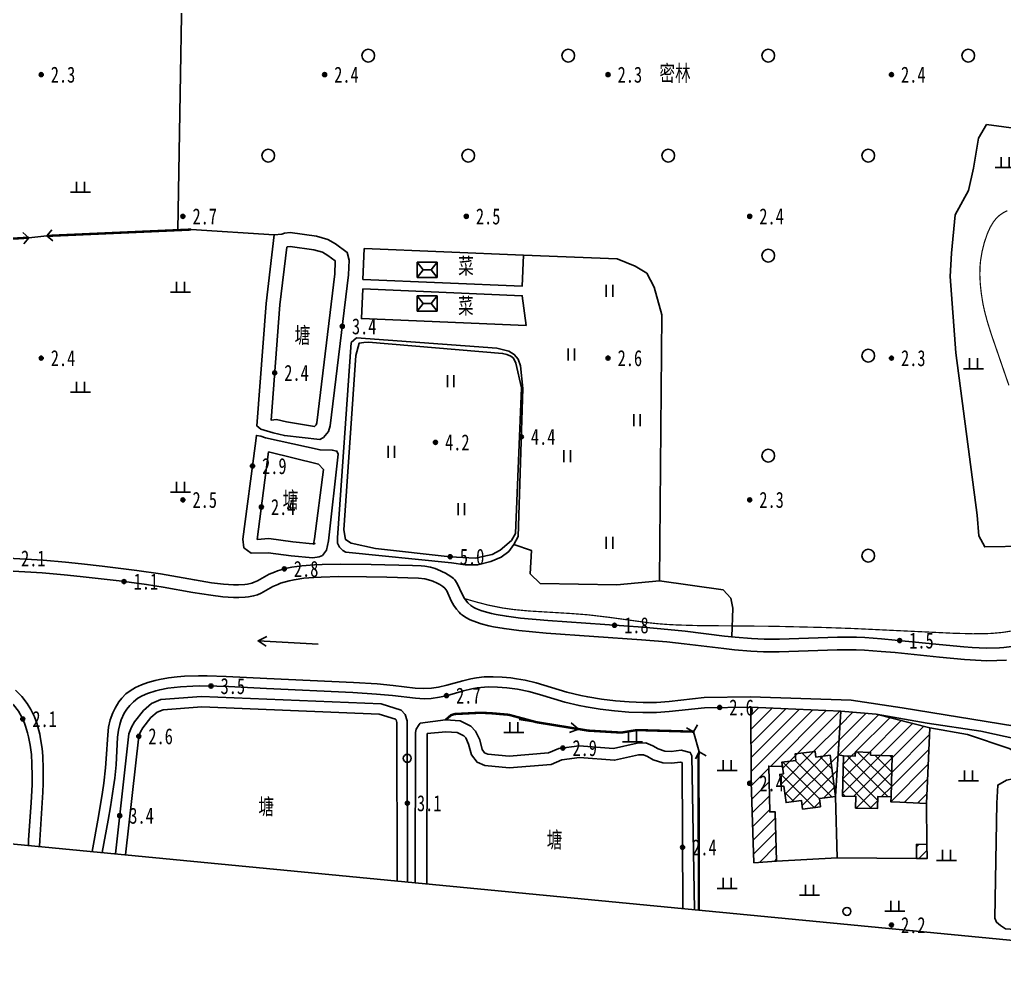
# Model space of a CAD drawing. Header units: metres. Extents: x 494039 to 619385, y 3351420 to 3402703.
# Drawn here: x 589839.6 to 590085.7, y 3392413.3 to 3392654.9 of the extents above; entities that cross this region are included whole.
import ezdxf
from ezdxf.enums import TextEntityAlignment as Align

# ---------------------------------------------------------------- set-up
doc = ezdxf.new("R2010")
doc.units = ezdxf.units.M
for name, pattern in [('2180', [0]), ('2450', [0]), ('8521', [0]), ('9610', [0])]:
    doc.linetypes.add(name, pattern=pattern)
for name, color, linetype in [('210100', 130, 'Continuous'), ('220200', 130, 'Continuous'), ('220900', 130, '2180'), ('230102', 141, 'Continuous'), ('261301', 141, 'Continuous'), ('310300', 8, 'Continuous'), ('310500', 8, 'Continuous'), ('330400', 8, 'Continuous'), ('380202', 8, '2450'), ('510301', 8, 'Continuous'), ('720100', 8, 'Continuous'), ('760201', 8, '8521'), ('810100', 8, '9610'), ('810302', 8, 'Continuous'), ('810501', 8, 'Continuous'), ('810600', 8, 'Continuous'), ('范围线', 8, 'Continuous')]:
    doc.layers.add(name, color=color, linetype=linetype)
doc.layers.add('710101', color=8, linetype='Continuous', lineweight=0)
pattern_1 = [(45, (0, 0), (-1.767766953, 1.767766953), []), (135, (0, 0), (-1.767766953, -1.767766953), [])]
pattern_2 = [(45, (0, 0), (-1.767766953, 1.767766953), [])]

# ---------------------------------------------------------------- blocks, each defined once
blk = doc.blocks.new('gc170')
at = {"linetype": 'Continuous'}
blk.add_circle((0, 0), 0.5, dxfattribs=at)
blk = doc.blocks.new('gu')
at = {"flags": 128}
for points in [[(3.75, 0), (-3.75, 0)], [(2.71, -0.6), (3.75, 0), (3.75, 0), (2.71, 0.6)]]:
    blk.add_lwpolyline(points, dxfattribs=at)
blk = doc.blocks.new('p_point')
for radius in [0.25, 0.2, 0.15, 0.1, 0.05]:
    blk.add_circle((0, 0), radius)
blk.add_point((0, 0))
blk = doc.blocks.new('vm')
at = {"linetype": 'Continuous'}
for p, q in [((-0.5, 0), (-0.5, 1.3)), ((0.5, 1.3), (0.5, 0)), ((1.25, 0), (-1.25, 0))]:
    blk.add_line(p, q, dxfattribs=at)
blk = doc.blocks.new('ve')
at = {"color": 0, "linetype": 'Continuous'}
for p, q in [((-0.4, 1.5), (-0.4, 0)), ((0.4, 0), (0.4, 1.5))]:
    blk.add_line(p, q, dxfattribs=at)
blk = doc.blocks.new('v1')
blk.add_circle((0, 0), 0.8)
blk = doc.blocks.new('mf')
for p, q in [((1.25, 0.95), (-1.25, 0.95)), ((-1.25, 0.95), (-1.25, -0.95)), ((0.5, 0), (-0.5, 0)), ((1.25, -0.95), (1.25, 0.95)), ((-1.25, -0.95), (1.25, -0.95))]:
    blk.add_line(p, q)
at = {"flags": 128}
for points in [[(-1.25, -0.95), (-0.5, 0), (-1.25, 0.95)], [(1.25, -0.95), (0.5, 0), (1.25, 0.95)]]:
    blk.add_lwpolyline(points, dxfattribs=at)
blk = doc.blocks.new('1-3&1-4')
at = {"layer": '310300', "linetype": 'Continuous'}
h = blk.add_hatch(dxfattribs=at)
h.set_pattern_fill('ANSI31', color=8, scale=20, style=0)
h.set_pattern_definition(pattern_2)
h.paths.add_polyline_path([(590043.5119, 3392460.7306), (590044.8778, 3392481.9842), (590022.3351, 3392483.0655), (590022.4729, 3392464.3505), (590023.1149, 3392444.1363), (590028.8112, 3392444.5579), (590028.4288, 3392456.8807), (590027.0684, 3392456.8289), (590026.8529, 3392468.2791), (590030.2435, 3392468.2152), (590030.1067, 3392469.2712), (590033.6088, 3392469.7248), (590033.4013, 3392471.3271), (590038.424, 3392471.9777), (590038.6089, 3392470.5501), (590042.1801, 3392471.0127)])
h = blk.add_hatch(dxfattribs=at)
h.set_pattern_fill('ANSI31', color=8, scale=20, style=0)
h.set_pattern_definition(pattern_2)
h.paths.add_polyline_path([(590045.5046, 3392470.8763), (590044.1772, 3392471.0821), (590044.8778, 3392481.9842), (590053.7287, 3392481.2442), (590067.123, 3392477.8439), (590066.2566, 3392458.9702), (590059.5695, 3392459.3216), (590057.3987, 3392459.3373), (590057.4277, 3392460.5924), (590057.7056, 3392470.9001), (590052.2909, 3392471.0461), (590052.3091, 3392471.7194), (590048.5001, 3392471.8221), (590048.4725, 3392470.7963)])
h = blk.add_hatch(dxfattribs=at)
h.set_pattern_fill('ANSI31', color=8, scale=20, style=0)
h.set_pattern_definition(pattern_2)
h.paths.add_polyline_path([(590066.3987, 3392448.7556), (590066.4494, 3392445.2403), (590063.7977, 3392445.2021), (590063.7469, 3392448.7173)])
at = {"layer": '310500', "linetype": 'Continuous'}
h = blk.add_hatch(dxfattribs=at)
h.set_pattern_fill('ANSI37', color=8, scale=20, style=0)
h.set_pattern_definition(pattern_1)
h.paths.add_polyline_path([(590039.4979, 3392460.2107), (590039.769, 3392458.1176), (590035.3095, 3392457.54), (590035.034, 3392459.6673), (590031.1756, 3392459.1675), (590030.6439, 3392463.2723), (590029.9826, 3392463.1866), (590029.5906, 3392466.213), (590030.4878, 3392466.3292), (590030.1067, 3392469.2712), (590033.6088, 3392469.7248), (590033.4013, 3392471.3271), (590038.424, 3392471.9777), (590038.6089, 3392470.5501), (590042.1801, 3392471.0127), (590043.5119, 3392460.7306)])
h = blk.add_hatch(dxfattribs=at)
h.set_pattern_fill('ANSI37', color=8, scale=20, style=0)
h.set_pattern_definition(pattern_1)
h.paths.add_polyline_path([(590057.4277, 3392460.5924), (590054.0972, 3392460.6822), (590054.0158, 3392457.6636), (590048.553, 3392457.8109), (590048.6313, 3392460.7158), (590045.2332, 3392460.8074), (590045.5046, 3392470.8763), (590048.4725, 3392470.7963), (590048.5001, 3392471.8221), (590052.3091, 3392471.7194), (590052.2909, 3392471.0461), (590057.7056, 3392470.9001)])
at = {"layer": '210100', "color": 141, "linetype": 'Continuous', "elevation": 0.8, "flags": 128}
for points in [[(590086.2405, 3392494.8137), (590083.8214, 3392494.6625), (590081.3141, 3392494.6443), (590079.9163, 3392494.6816), (590075.7387, 3392494.927), (590069.4972, 3392495.4975), (590058.4233, 3392496.6505), (590054.9621, 3392496.9699), (590050.8046, 3392497.2635), (590048.723, 3392497.3477), (590043.9028, 3392497.3427), (590029.4192, 3392496.848), (590025.5628, 3392496.8514), (590022.3406, 3392497.005), (590018.2799, 3392497.3659), (590015.5752, 3392497.6646), (590005.6622, 3392498.8688), (590001.355, 3392499.3356), (589995.0528, 3392499.8669), (589971.2138, 3392501.5334), (589964.3169, 3392502.1787), (589960.6699, 3392502.6566), (589958.021, 3392503.1193), (589956.8288, 3392503.3757), (589954.9431, 3392503.8672), (589952.8183, 3392504.6024), (589952.1568, 3392504.8884), (589951.0714, 3392505.4535), (589950.2407, 3392506.011), (589949.802, 3392506.3745), (589949.4249, 3392506.7414), (589948.7753, 3392507.507), (589948.1169, 3392508.4619), (589947.4505, 3392509.623), (589946.3246, 3392512.0842), (589945.842, 3392512.7803), (589945.3711, 3392513.2127), (589944.6326, 3392513.6975), (589943.9621, 3392514.0569), (589942.88, 3392514.53), (589942.3261, 3392514.7227), (589940.8356, 3392515.0763), (589939.3056, 3392515.2429), (589931.3564, 3392515.4968), (589926.3034, 3392515.6034), (589919.3699, 3392515.6518), (589914.9777, 3392515.5531), (589913.1045, 3392515.4521), (589910.6204, 3392515.2311), (589908.1588, 3392514.8671), (589906.9396, 3392514.6107), (589904.771, 3392513.9781), (589904.0742, 3392513.7142), (589902.8525, 3392513.1573), (589899.9102, 3392511.5107), (589899.0584, 3392511.1401), (589898.0326, 3392510.8309), (589896.7735, 3392510.6044), (589895.9827, 3392510.5238), (589894.3876, 3392510.4601), (589893.0271, 3392510.4758), (589890.3915, 3392510.6374), (589887.3665, 3392510.9823), (589882.8541, 3392511.7011), (589875.4296, 3392513.0369), (589871.2604, 3392513.6924), (589864.4241, 3392514.5898), (589854.7196, 3392515.7005), (589850.7197, 3392516.1131), (589845.1722, 3392516.6015), (589842.3729, 3392516.7912), (589825.9548, 3392517.6972)], [(589838.5539, 3392487.2802), (589840.1032, 3392485.6596), (589841.4761, 3392483.9212), (589842.3793, 3392482.4803), (589843.2755, 3392480.5856), (589843.8354, 3392479.0347), (589844.1096, 3392478.1253), (589844.5705, 3392476.2685), (589844.805, 3392475.0892), (589845.1626, 3392472.7068), (589845.3512, 3392470.7434), (589845.4814, 3392467.5789), (589845.4441, 3392463.905), (589845.3631, 3392461.8114), (589844.5944, 3392449.802), (589844.511, 3392448.1826)], [(589857.6926, 3392446.9106), (589859.3052, 3392455.7293), (589860.2879, 3392461.781), (589860.5996, 3392463.9883), (589861.0475, 3392467.8653), (589861.2242, 3392470.0924), (589861.5733, 3392476.1364), (589861.8168, 3392478.007), (589862.2325, 3392479.8512), (589862.851, 3392481.583), (589863.4397, 3392482.8063), (589864.3882, 3392484.3401), (589865.1202, 3392485.2785), (589866.1461, 3392486.3278), (589867.1927, 3392487.148), (589868.5623, 3392487.9716), (589870.0307, 3392488.6486), (589871.5749, 3392489.2034), (589873.4463, 3392489.7219), (589874.5392, 3392489.9646), (589876.7546, 3392490.349), (589878.9802, 3392490.6139), (589880.7572, 3392490.7498), (589884.2762, 3392490.8647), (589886.4585, 3392490.8597), (589891.2313, 3392490.7202), (589901.3892, 3392490.2021), (589923.0336, 3392489.2313), (589928.9528, 3392488.8343), (589932.905, 3392488.4544), (589938.4608, 3392487.8017), (589940.5456, 3392487.6963), (589942.4965, 3392487.7771), (589944.3014, 3392488.048), (589946.3192, 3392488.5137), (589950.3479, 3392489.6303), (589952.3758, 3392490.1226), (589953.7844, 3392490.3776), (589955.7098, 3392490.5811), (589957.9273, 3392490.6426), (589960.1526, 3392490.554), (589962.3756, 3392490.3378), (589963.7591, 3392490.1439), (589965.9556, 3392489.7434), (589968.6724, 3392489.0805), (589976.3292, 3392486.7621), (589979.8694, 3392485.9158), (589981.5796, 3392485.5871), (589985.0266, 3392485.0426), (589988.4965, 3392484.6271), (589991.9776, 3392484.336), (589995.4609, 3392484.1889), (589998.7478, 3392484.225), (590001.9165, 3392484.4489), (590010.6704, 3392485.4234), (590022.2987, 3392485.5907)], [(590022.2987, 3392485.5907), (590047.4592, 3392484.8101), (590060.1592, 3392482.8698), (590088.3815, 3392478.2837), (590097.9065, 3392477.049), (590105.4912, 3392473.874), (590110.6065, 3392469.9934), (590113.4287, 3392463.9962), (590115.0162, 3392439.3017), (590115.2557, 3392422.056)]]:
    blk.add_lwpolyline(points, dxfattribs=at)
at = {"layer": '220200', "color": 141, "linetype": 'Continuous', "const_width": 0.6, "flags": 128}
for points in [[(589846.3393, 3392600.8151), (589882.4201, 3392602.4029)], [(589790.9356, 3392597.2866), (589841.868, 3392600.3755)], [(590008.0516, 3392476.8992), (589993.8812, 3392477.3069), (589989.9973, 3392476.6694), (589981.6893, 3392477.1639), (589968.7604, 3392479.2689), (589961.8533, 3392481.125), (589957.4735, 3392481.5041), (589954.7642, 3392481.6337), (589948.2764, 3392481.3065), (589947.3654, 3392480.9909), (589946.0209, 3392479.8194)], [(590009.3536, 3392432.2754), (590009.2911, 3392471.0898), (590009.4734, 3392471.8305)]]:
    blk.add_lwpolyline(points, dxfattribs=at)
at = {"layer": '220900', "color": 141, "linetype": 'Continuous'}
for p, q in [((589841.868, 3392600.3755), (589840.3222, 3392601.6446)), ((589846.3393, 3392600.8151), (589847.6084, 3392602.3609)), ((589841.868, 3392600.3755), (589840.5989, 3392598.8297)), ((589846.3393, 3392600.8151), (589847.8851, 3392599.546)), ((590008.0516, 3392476.8992), (590009.0313, 3392478.6428)), ((590008.0516, 3392476.8992), (590006.308, 3392477.8789)), ((590009.4734, 3392471.8305), (590008.4937, 3392470.0869)), ((590009.4734, 3392471.8305), (590011.217, 3392470.8508))]:
    blk.add_line(p, q, dxfattribs=at)
at = {"layer": '220900', "color": 141, "linetype": '2180', "flags": 128}
for points, elevation in [([(589841.868, 3392600.3755), (589846.3393, 3392600.8151)], 3.0392), ([(590009.4734, 3392471.8305), (590008.0516, 3392476.8992)], 2.8424)]:
    blk.add_lwpolyline(points, dxfattribs=dict(at, elevation=elevation))
at = {"layer": '230102', "color": 141, "linetype": 'Continuous', "flags": 128}
blk.add_lwpolyline([(589904.6017, 3392583.6233), (589902.4343, 3392554.7843), (589903.7922, 3392554.8928), (589906.3078, 3392554.3283), (589913.2884, 3392553.1638), (589913.678, 3392553.6025), (589913.8174, 3392554.0802), (589918.3685, 3392591.3599), (589918.4754, 3392594.4085), (589918.4187, 3392594.625), (589916.5982, 3392595.958), (589915.2922, 3392596.7213), (589913.0671, 3392597.3458), (589907.1905, 3392598.1816), (589906.4551, 3392598.0837), (589906.3266, 3392597.9635)], close=True, dxfattribs=at)
at = {"layer": '230102', "color": 141, "linetype": 'Continuous', "elevation": 3.2395, "flags": 128}
blk.add_lwpolyline([(589898.9326, 3392524.9413), (589901.8746, 3392525.1473), (589907.8853, 3392524.3474), (589912.7574, 3392523.8767), (589913.3812, 3392523.9684), (589913.0156, 3392523.7994), (589913.2946, 3392525.1265), (589915.559, 3392542.3956), (589914.2644, 3392543.7913), (589901.7875, 3392546.8408)], close=True, dxfattribs=at)
at = {"layer": '230102', "color": 141, "linetype": 'Continuous', "flags": 128}
for points in [[(589933.9796, 3392439.549), (589933.882, 3392479.206), (589933.6735, 3392479.8592), (589933.5377, 3392479.9978), (589929.4597, 3392481.3162), (589885.0874, 3392483.1014), (589875.483, 3392482.3994), (589873.9216, 3392481.7417), (589872.393, 3392480.4401), (589870.3904, 3392477.8908), (589869.8108, 3392476.899), (589869.3439, 3392475.7533), (589866.0568, 3392446.1034)], [(590005.3928, 3392432.6577), (590005.1616, 3392469.1786), (590004.7303, 3392469.2924), (590002.5771, 3392469.044), (590000.3688, 3392469.1088), (589997.9631, 3392469.8999), (589996.5635, 3392470.7178), (589995.5521, 3392471.141), (589994.2824, 3392471.1261), (589988.2784, 3392469.7371), (589979.5144, 3392470.4183), (589975.1422, 3392469.8266), (589972.4198, 3392468.7358), (589961.9394, 3392467.8518), (589955.8854, 3392468.4367), (589953.9046, 3392469.2437), (589952.5111, 3392471.1274), (589951.8064, 3392473.8159), (589951.0758, 3392475.3698), (589950.6089, 3392475.8779), (589948.9047, 3392476.692), (589946.1175, 3392476.8736), (589941.4722, 3392476.4138), (589941.4383, 3392476.2814), (589941.3512, 3392438.8376)]]:
    blk.add_lwpolyline(points, dxfattribs=at)
at = {"layer": '310300', "color": 8, "linetype": 'Continuous', "flags": 128}
for points in [[(590043.5119, 3392460.7306), (590044.8778, 3392481.9842), (590022.3351, 3392483.0655), (590022.4729, 3392464.3505), (590023.1149, 3392444.1363), (590028.8112, 3392444.5579), (590028.4288, 3392456.8807), (590027.0684, 3392456.8289), (590026.8529, 3392468.2791), (590030.2435, 3392468.2152), (590030.1067, 3392469.2712), (590033.6088, 3392469.7248), (590033.4013, 3392471.3271), (590038.424, 3392471.9777), (590038.6089, 3392470.5501), (590042.1801, 3392471.0127)], [(590045.5046, 3392470.8763), (590044.1772, 3392471.0821), (590044.8778, 3392481.9842), (590053.7287, 3392481.2442), (590067.123, 3392477.8439), (590066.2566, 3392458.9702), (590059.5695, 3392459.3216), (590057.3987, 3392459.3373), (590057.4277, 3392460.5924), (590057.7056, 3392470.9001), (590052.2909, 3392471.0461), (590052.3091, 3392471.7194), (590048.5001, 3392471.8221), (590048.4725, 3392470.7963)]]:
    blk.add_lwpolyline(points, close=True, dxfattribs=at)
at = {"layer": '310300', "color": 8, "linetype": 'Continuous', "elevation": 4.687, "flags": 128}
blk.add_lwpolyline([(590066.3987, 3392448.7556), (590066.4494, 3392445.2403), (590063.7977, 3392445.2021), (590063.7469, 3392448.7173)], close=True, dxfattribs=at)
at = {"layer": '310500', "color": 8, "linetype": 'Continuous', "elevation": 13.6882, "flags": 128}
blk.add_lwpolyline([(590039.4979, 3392460.2107), (590039.769, 3392458.1176), (590035.3095, 3392457.54), (590035.034, 3392459.6673), (590031.1756, 3392459.1675), (590030.6439, 3392463.2723), (590029.9826, 3392463.1866), (590029.5906, 3392466.213), (590030.4878, 3392466.3292), (590030.1067, 3392469.2712), (590033.6088, 3392469.7248), (590033.4013, 3392471.3271), (590038.424, 3392471.9777), (590038.6089, 3392470.5501), (590042.1801, 3392471.0127), (590043.5119, 3392460.7306)], close=True, dxfattribs=at)
at = {"layer": '310500', "color": 8, "linetype": 'Continuous', "flags": 128}
blk.add_lwpolyline([(590057.4277, 3392460.5924), (590054.0972, 3392460.6822), (590054.0158, 3392457.6636), (590048.553, 3392457.8109), (590048.6313, 3392460.7158), (590045.2332, 3392460.8074), (590045.5046, 3392470.8763), (590048.4725, 3392470.7963), (590048.5001, 3392471.8221), (590052.3091, 3392471.7194), (590052.2909, 3392471.0461), (590057.7056, 3392470.9001)], close=True, dxfattribs=at)
at = {"layer": '330400', "color": 8, "linetype": 'Continuous', "flags": 128}
for points, elevation in [([(589925.3807, 3392589.9179), (589965.1641, 3392588.247), (589965.4896, 3392595.9978), (589925.7062, 3392597.6687)], 4.6359), ([(589925.3271, 3392587.5584), (589965.1966, 3392585.839), (589966.1565, 3392578.4304), (589925.0079, 3392580.1566)], 4.6741)]:
    blk.add_lwpolyline(points, close=True, dxfattribs=dict(at, elevation=elevation))
at = {"layer": '380202', "color": 8, "linetype": '2450', "flags": 128}
for points in [[(590110.5909, 3392463.2662), (590105.2482, 3392462.3217), (590086.9411, 3392472.7306), (590076.4868, 3392476.2247), (590067.123, 3392477.8439)], [(590028.8112, 3392444.5579), (590043.9099, 3392445.389), (590043.5119, 3392460.7306)], [(590043.9099, 3392445.389), (590063.7977, 3392445.2021)]]:
    blk.add_lwpolyline(points, dxfattribs=at)
at = {"layer": '380202', "color": 8, "linetype": '2450', "elevation": 4.9732, "flags": 128}
blk.add_lwpolyline([(590066.3987, 3392448.7556), (590066.2566, 3392458.9702)], dxfattribs=at)
at = {"layer": '710101', "color": 8, "linetype": 'Continuous', "const_width": 0.3, "elevation": 2, "flags": 128}
for points in [[(590086.8816, 3392563.4367), (590082.5458, 3392576.0171), (590081.5524, 3392579.1627), (590080.8135, 3392581.8878), (590080.4253, 3392583.6677), (590079.9841, 3392586.3413), (590079.7171, 3392588.8243), (590079.6084, 3392591.1104), (590079.655, 3392593.1971), (590079.8048, 3392594.7588), (590080.1764, 3392596.9536), (590080.7142, 3392599.1207), (590081.5167, 3392601.4614), (590082.184, 3392602.922), (590082.9817, 3392604.2621), (590083.6021, 3392605.0663), (590083.9435, 3392605.4354), (590084.6498, 3392606.0587), (590085.4479, 3392606.5908), (590086.495, 3392607.1327)], [(589950.7734, 3392510.1648), (589953.6659, 3392509.3284), (589956.7249, 3392508.5326), (589960.2889, 3392507.8174), (589963.115, 3392507.4226), (589966.9115, 3392507.0623), (589977.4201, 3392506.4334), (589981.713, 3392506.1019), (589986.9303, 3392505.4785), (589996.7221, 3392504.133), (589999.0909, 3392503.8848), (590001.4166, 3392503.7046), (590003.7468, 3392503.5772), (590008.884, 3392503.4219), (590027.9449, 3392503.2438), (590040.4132, 3392502.9468), (590047.8917, 3392502.6863), (590072.9193, 3392501.5022), (590077.8742, 3392501.3685), (590081.4086, 3392501.4107), (590082.8184, 3392501.4814), (590085.2765, 3392501.7078), (590087.3709, 3392502.0361)]]:
    blk.add_lwpolyline(points, dxfattribs=at)
at = {"layer": '760201', "color": 8, "linetype": '8521', "flags": 128}
for points in [[(589948.5402, 3393111.1023), (589971.9388, 3393123.0557), (589991.0439, 3393131.6399), (589993.8902, 3393133.0287), (589997.9671, 3393135.2883), (590002.3316, 3393137.534), (590007.0476, 3393139.1378), (590010.346, 3393139.8168), (590026.9465, 3393145.6285), (590040.5214, 3393149.1935), (590059.6474, 3393157.0536), (590063.0152, 3393157.5748), (590065.8047, 3393157.1161), (590066.7795, 3393156.5459), (590068.0059, 3393154.6654), (590069.3756, 3393151.5379), (590075.4776, 3393121.6707), (590076.2176, 3393112.2324), (590079.1758, 3393102.2869), (590080.1449, 3393097.694), (590080.4042, 3393096.2205), (590080.7207, 3393093.8183), (590080.8722, 3393091.7512), (590080.9057, 3393089.0896), (590080.482, 3393079.3959), (590080.4832, 3393076.7272), (590080.5824, 3393074.8958), (590080.9205, 3393071.6576), (590082.0306, 3393063.684), (590083.3051, 3393051.9115), (590084.4758, 3393043.8619), (590084.6151, 3393042.5197), (590084.7245, 3393040.5046), (590084.6772, 3393038.1004), (590084.4418, 3393035.2138), (590083.8836, 3393030.8816), (590082.5505, 3393021.7283), (590082.2074, 3393018.352), (590082.1126, 3393016.6436), (590082.0982, 3393013.778), (590082.1594, 3393011.9532), (590082.4515, 3393007.5182), (590082.8387, 3393003.3552), (590084.2948, 3392989.6438), (590084.5045, 3392987.1094), (590084.6932, 3392983.5688), (590084.6927, 3392980.5459), (590084.6059, 3392979.0408), (590084.3918, 3392977.1907), (590083.9913, 3392974.9506), (590083.6956, 3392973.6113), (590082.953, 3392970.7196), (590082.0433, 3392967.6209), (590079.7549, 3392960.3037), (590079.4166, 3392959.0784), (590078.8929, 3392956.8652), (590078.5933, 3392955.1335), (590078.4091, 3392953.3243), (590078.3317, 3392951.5045), (590078.3335, 3392949.677), (590078.3941, 3392947.8436), (590078.6353, 3392944.1652), (590079.2674, 3392937.7077), (590080.5789, 3392926.6193), (590081.396, 3392920.1546), (590082.5237, 3392911.8711), (590083.3819, 3392906.4914), (590084.2706, 3392901.7974), (590084.8013, 3392899.357), (590086.4256, 3392892.6465), (590087.1544, 3392889.2846), (590087.5297, 3392887.0456), (590087.6661, 3392885.9275), (590087.7893, 3392884.0675), (590087.7664, 3392882.5835), (590087.7042, 3392881.8433), (590087.592, 3392881.0464), (590087.3041, 3392879.7753), (590086.7263, 3392878.1648), (590084.8545, 3392874.5841), (590084.4424, 3392873.5929), (590084.1389, 3392872.5407), (590083.996, 3392871.8215), (590083.8251, 3392870.3497), (590083.7805, 3392869.4125), (590083.8164, 3392866.938), (590085.1655, 3392844.7452), (590085.8986, 3392830.7411), (590086.2179, 3392822.2073), (590086.2859, 3392817.4119), (590086.2106, 3392813.6925), (590085.9575, 3392810.3022), (590085.5635, 3392807.4955), (590084.2211, 3392799.7366), (590083.9699, 3392797.8448), (590083.6141, 3392794.258), (590083.352, 3392790.0266), (590083.2786, 3392787.7372), (590083.2507, 3392781.9664), (590083.3073, 3392777.6378), (590083.8329, 3392755.9933), (590084.695, 3392724.2427), (590084.9161, 3392716.7684), (590085.1545, 3392711.0546), (590085.4109, 3392707.8401), (590085.8121, 3392704.8966), (590086.3651, 3392702.3385), (590086.9831, 3392700.2356), (590087.615, 3392698.5175), (590088.2893, 3392697.0072), (590088.8716, 3392695.9057), (590090.5141, 3392693.2185), (590091.2184, 3392691.9186), (590091.6232, 3392690.9437), (590091.7777, 3392690.4426), (590091.9546, 3392689.5237), (590092.0126, 3392688.3552), (590091.8608, 3392686.5035), (590091.52, 3392684.5607), (590090.7602, 3392681.2054), (590090.2537, 3392678.662), (590090.0529, 3392677.2802), (590089.8071, 3392674.3664), (590089.7253, 3392671.44), (590089.7337, 3392669.2399), (590089.8913, 3392664.0966), (590090.0734, 3392660.4187), (590090.3373, 3392656.0044), (590090.9384, 3392647.9221), (590091.216, 3392644.9926), (590091.7097, 3392640.9105), (590092.3386, 3392637.002), (590092.8124, 3392634.4062), (590095.4632, 3392621.0107), (590096.3108, 3392616.4716), (590096.7532, 3392613.8747), (590097.3199, 3392609.9732), (590097.619, 3392607.0451), (590097.6991, 3392605.7439), (590097.7347, 3392603.7926), (590097.6687, 3392602.1779), (590097.5604, 3392600.8887), (590097.1964, 3392597.9892), (590096.0763, 3392590.5774), (590095.7992, 3392587.6719), (590095.7429, 3392585.8552), (590095.7616, 3392584.3605), (590095.9292, 3392581.3691), (590096.1007, 3392579.4995), (590096.3125, 3392577.631), (590096.8401, 3392573.9015), (590097.1557, 3392572.043), (590097.7462, 3392569.0842), (590098.8574, 3392564.688), (590100.6723, 3392558.2893), (590101.6134, 3392554.6902), (590102.1364, 3392552.2825), (590102.3483, 3392551.0744), (590102.5162, 3392549.8623), (590102.6456, 3392548.3921), (590102.6831, 3392546.359), (590102.6431, 3392545.0822), (590102.4001, 3392541.7485), (590101.8441, 3392535.5793), (590101.4226, 3392524.9034), (590100.8171, 3392517.8727), (590100.7699, 3392516.1557), (590100.8503, 3392512.0157), (590100.7283, 3392510.5835), (590100.5487, 3392509.6946), (590100.3662, 3392509.0932), (590099.9552, 3392508.0861), (590099.3106, 3392506.8659), (590098.5239, 3392505.6081), (590097.3421, 3392503.934), (590096.3765, 3392502.7565), (590095.3139, 3392501.6691), (590094.2658, 3392500.7952), (590093.2021, 3392500.0707), (590092.1482, 3392499.4928), (590091.3528, 3392499.1427), (590090.0102, 3392498.6878), (590088.4504, 3392498.3174), (590087.5673, 3392498.1647), (590085.5984, 3392497.9356), (590084.5163, 3392497.8622), (590081.1605, 3392497.8107), (590077.6935, 3392497.9512), (590075.6217, 3392498.0938), (590069.4265, 3392498.6599), (590058.4392, 3392499.8015), (590055.0052, 3392500.1176), (590050.8801, 3392500.4082), (590048.8145, 3392500.4916), (590044.0038, 3392500.4864), (590029.5461, 3392499.9927), (590025.6965, 3392499.9962), (590022.4907, 3392500.1491), (590018.4565, 3392500.5076), (590015.7695, 3392500.8043), (590005.9214, 3392502.0002), (590001.6399, 3392502.4647), (589995.3542, 3392502.9961), (589971.5762, 3392504.6612), (589964.7751, 3392505.2869), (589961.2465, 3392505.7432), (589958.6853, 3392506.1913), (589957.5334, 3392506.4417), (589955.7128, 3392506.9247), (589954.8924, 3392507.1886), (589953.6018, 3392507.7012), (589953.1159, 3392507.9428), (589952.3378, 3392508.4265), (589951.5828, 3392509.0963), (589950.751, 3392510.2), (589950.1549, 3392511.2488), (589948.9275, 3392513.912), (589948.3343, 3392514.8218), (589947.9991, 3392515.1878), (589947.3717, 3392515.7176), (589946.016, 3392516.5548), (589944.055, 3392517.4692), (589943.4362, 3392517.6941), (589942.2547, 3392518.0295), (589940.8477, 3392518.2698), (589939.9541, 3392518.3573), (589937.7864, 3392518.4613), (589927.4474, 3392518.704), (589919.7131, 3392518.7576), (589915.2185, 3392518.6753), (589913.2998, 3392518.5898), (589910.1185, 3392518.3364), (589907.5961, 3392517.9827), (589906.3458, 3392517.7331), (589904.0167, 3392517.0812), (589903.2622, 3392516.8055), (589901.9534, 3392516.2305), (589898.9901, 3392514.5719), (589898.2211, 3392514.2298), (589897.6208, 3392514.0298), (589896.5254, 3392513.7912), (589895.8836, 3392513.7077), (589894.2577, 3392513.6194), (589893.0064, 3392513.6286), (589890.5599, 3392513.778), (589887.4868, 3392514.1407), (589883.2598, 3392514.8217), (589874.8128, 3392516.3267), (589868.8266, 3392517.1984), (589860.2186, 3392518.2493), (589855.0476, 3392518.8245), (589851.0231, 3392519.2405), (589845.4442, 3392519.7326), (589826.2408, 3392520.8274), (589822.7717, 3392521.0917), (589818.3183, 3392521.541), (589816.655, 3392521.7554), (589813.6225, 3392522.249), (589807.9119, 3392523.553), (589805.8203, 3392523.8292), (589803.5887, 3392523.9485), (589802.1606, 3392523.9638), (589793.1592, 3392523.8151), (589787.7755, 3392523.7965), (589763.5919, 3392523.9498), (589755.5317, 3392524.1411), (589750.1404, 3392524.4445), (589745.6415, 3392524.8607), (589743.5496, 3392525.1115), (589740.2809, 3392525.6069), (589738.219, 3392526.0124), (589736.6796, 3392526.3808), (589734.2124, 3392527.0921), (589731.9341, 3392527.8813), (589730.2002, 3392528.579), (589728.5162, 3392529.3619), (589727.0665, 3392530.1629), (589725.9637, 3392530.8936), (589724.5609, 3392532.06), (589723.7566, 3392532.9032), (589723.1291, 3392533.7116), (589722.6065, 3392534.6655), (589722.3591, 3392535.4741), (589722.2175, 3392536.4782), (589722.1327, 3392539.3252), (589721.875, 3392542.34), (589721.4421, 3392545.3094), (589721.044, 3392547.5175), (589719.976, 3392552.6337), (589716.4782, 3392567.9028), (589715.5768, 3392572.2872), (589715.0383, 3392575.409), (589714.8119, 3392577.0177), (589714.4873, 3392580.0701), (589714.3875, 3392581.5096), (589714.3161, 3392584.0286), (589714.438, 3392587.1806), (589714.8925, 3392593.0101), (589714.9468, 3392594.0755), (589714.9081, 3392595.5506), (589714.6955, 3392596.9006), (589714.141, 3392599.6344), (589712.8814, 3392608.1598), (589711.9808, 3392613.1731), (589711.591, 3392615.0918), (589710.7982, 3392618.5225), (589710.3931, 3392620.0334), (589709.7785, 3392622.0357), (589708.4413, 3392625.8063), (589707.8306, 3392627.7735), (589707.4655, 3392629.3969), (589707.1669, 3392631.4637), (589706.4606, 3392638.9312), (589706.341, 3392640.5633), (589706.2217, 3392643.8443), (589706.2344, 3392646.106), (589706.2806, 3392646.8319), (589706.4845, 3392648.135), (589706.8032, 3392649.156), (589707.2036, 3392650.0215), (589707.5366, 3392650.5773), (589708.066, 3392651.2859), (589708.822, 3392652.0902), (589709.3166, 3392652.5375), (589710.3765, 3392653.3721), (589714.7878, 3392656.2995), (589716.067, 3392657.2621), (589716.8274, 3392657.9309), (589717.9187, 3392659.0537), (589719.3841, 3392660.8921), (589720.7721, 3392663.0448), (589721.7057, 3392664.7929), (589722.4705, 3392666.494), (589724.6784, 3392672.1603), (589725.4045, 3392673.7383), (589726.1188, 3392675.0213), (589726.8053, 3392676.023), (589727.7427, 3392677.0915), (589728.8853, 3392678.1315), (589731.2715, 3392680.1563), (589732.1606, 3392681.061), (589732.7873, 3392681.8554), (589733.6974, 3392683.3874), (589734.4535, 3392685.0941), (589734.9901, 3392686.6681), (589735.3674, 3392688.176), (589735.5441, 3392689.1958), (589735.655, 3392690.2104), (589735.713, 3392691.8468), (589735.6231, 3392693.695), (589735.4164, 3392695.3327), (589735.092, 3392696.9542), (589734.884, 3392697.7552), (589734.3677, 3392699.3293), (589733.331, 3392701.9636), (589733.0752, 3392702.9256), (589732.9794, 3392703.6206), (589732.9558, 3392704.7781), (589733.246, 3392708.0066), (589733.302, 3392709.2239), (589733.2438, 3392710.999), (589733.042, 3392712.7561), (589732.8139, 3392714.0245), (589732.3347, 3392716.0051), (589730.2624, 3392722.7563)], [(589679.3329, 3392464.1221), (589679.8122, 3392468.4998), (589679.326, 3392477.0948), (589679.2054, 3392480.9839), (589679.2174, 3392483.6465), (589679.2712, 3392484.4794), (589679.471, 3392485.98), (589679.762, 3392487.1702), (589680.1783, 3392488.2676), (589680.6802, 3392489.2342), (589681.3831, 3392490.3088), (589682.3062, 3392491.4634), (589683.2627, 3392492.4639), (589684.3681, 3392493.3702), (589685.4733, 3392494.0307), (589686.2479, 3392494.3875), (589687.0486, 3392494.6864), (589688.7164, 3392495.1361), (589689.5782, 3392495.2982), (589691.3467, 3392495.5201), (589693.6226, 3392495.6453), (589696.4189, 3392495.634), (589698.3075, 3392495.558), (589700.6811, 3392495.4117), (589709.2768, 3392494.733), (589711.1117, 3392494.6309), (589713.9557, 3392494.5877), (589715.9928, 3392494.692), (589717.0004, 3392494.8026), (589718.4965, 3392495.0603), (589719.237, 3392495.2377), (589721.076, 3392495.8315), (589723.1185, 3392496.67), (589727.1817, 3392498.445), (589728.7749, 3392499.0193), (589730.6193, 3392499.4867), (589732.2273, 3392499.6751), (589734.1854, 3392499.6836), (589736.1666, 3392499.5224), (589737.4968, 3392499.3507), (589744.2005, 3392498.2859), (589745.5422, 3392498.1317), (589747.5489, 3392498.0096), (589749.5465, 3392498.0436), (589752.199, 3392498.2722), (589755.834, 3392498.7888), (589760.4546, 3392499.5401), (589763.7605, 3392499.9772), (589767.26, 3392500.2302), (589771.2706, 3392500.3211), (589776.7962, 3392500.2467), (589784.3402, 3392499.9469), (589792.9998, 3392499.4156), (589800.2196, 3392498.8239), (589803.3049, 3392498.5189), (589807.9125, 3392497.9658), (589811.4681, 3392497.4087), (589814.4833, 3392496.7879), (589817.2064, 3392496.0612), (589819.6519, 3392495.2773), (589823.2643, 3392493.8935), (589825.628, 3392492.8175), (589827.8062, 3392491.6696), (589830.5421, 3392489.9954), (589833.1605, 3392488.1402), (589834.8162, 3392486.8081), (589836.375, 3392485.3951), (589838.0307, 3392483.6286), (589839.2639, 3392481.9915), (589840.1845, 3392480.39), (589840.7692, 3392479.0566), (589841.0571, 3392478.269), (589841.5457, 3392476.65), (589841.7984, 3392475.6151), (589842.1976, 3392473.5103), (589842.4905, 3392471.1705), (589842.644, 3392468.8775), (589842.6924, 3392465.7713), (589842.6523, 3392463.7073), (589842.4325, 3392459.0754), (589841.8078, 3392449.8289), (589841.7363, 3392448.4503)], [(589860.2227, 3392446.6664), (589861.7296, 3392454.8119), (589862.2942, 3392458.1149), (589863.0516, 3392463.0833), (589863.3338, 3392465.3), (589863.6587, 3392468.6404), (589864.0347, 3392475.5171), (589864.2699, 3392477.2853), (589864.5815, 3392478.6792), (589864.9726, 3392479.8718), (589865.7327, 3392481.5058), (589866.3629, 3392482.5254), (589867.0873, 3392483.4651), (589867.9965, 3392484.3841), (589869.1416, 3392485.2436), (589870.1812, 3392485.8398), (589871.5108, 3392486.4339), (589873.6307, 3392487.1204), (589874.6075, 3392487.3599), (589876.5999, 3392487.7391), (589879.8072, 3392488.1194), (589882.8451, 3392488.2868), (589884.5637, 3392488.32), (589888.8233, 3392488.2702), (589891.7851, 3392488.162), (589901.2938, 3392487.6781), (589922.8919, 3392486.708), (589928.8003, 3392486.3124), (589932.7451, 3392485.9338), (589938.5015, 3392485.2542), (589940.6718, 3392485.1444), (589942.4665, 3392485.2103), (589944.499, 3392485.5082), (589946.5179, 3392485.9776), (589950.5494, 3392487.0941), (589952.5791, 3392487.5823), (589953.9762, 3392487.8305), (589955.8114, 3392488.0199), (589956.8665, 3392488.0677), (589958.9844, 3392488.0509), (589961.3694, 3392487.8779), (589964.0065, 3392487.5194), (589966.8681, 3392486.9342), (589969.5602, 3392486.1962), (589975.8326, 3392484.276), (589979.4357, 3392483.4157), (589981.1846, 3392483.0812), (589984.7094, 3392482.5279), (589988.2575, 3392482.1044), (589991.8169, 3392481.8054), (589995.3784, 3392481.6516), (589998.7366, 3392481.6857), (590001.9462, 3392481.9121), (590010.8137, 3392482.8997), (590022.3351, 3392483.0655)], [(589936.5355, 3392439.3023), (589936.4363, 3392479.6069), (589935.9232, 3392481.2147), (589934.9219, 3392482.2357), (589929.9125, 3392483.8553), (589885.0455, 3392485.6604), (589874.8781, 3392484.9172), (589872.5657, 3392483.9433), (589870.5416, 3392482.2198), (589868.2727, 3392479.3314), (589867.5131, 3392478.0314), (589866.8434, 3392476.3883), (589863.5131, 3392446.3489)], [(590053.7287, 3392481.2442), (590066.4298, 3392479.0445), (590079.8985, 3392476.9861), (590089.3222, 3392474.9664), (590097.8346, 3392473.6246), (590100.9214, 3392472.6925), (590103.3035, 3392471.3003), (590105.4507, 3392469.7548), (590107.0199, 3392467.9657), (590110.5909, 3392463.2662), (590112.4307, 3392443.4394), (590112.5906, 3392422.3132)], [(590008.2687, 3392432.3801), (590007.6055, 3392470.8593), (590007.209, 3392471.6723), (590004.9435, 3392472.2697), (590002.4514, 3392471.9822), (590000.8805, 3392472.0283), (589999.1747, 3392472.5893), (589997.8753, 3392473.3486), (589996.1245, 3392474.0812), (589993.9306, 3392474.0554), (589988.0517, 3392472.6955), (589979.4392, 3392473.369), (589974.3915, 3392472.6858), (589971.7361, 3392471.6218), (589961.9573, 3392470.797), (589956.5947, 3392471.3151), (589955.7734, 3392471.6497), (589955.2053, 3392472.4176), (589954.5755, 3392474.8202), (589953.5393, 3392477.0243), (589952.3848, 3392478.2802), (589949.6593, 3392479.5823), (589946.0209, 3392479.8194), (589939.727, 3392478.9925), (589939.4288, 3392478.7308), (589938.7324, 3392477.5391), (589938.5059, 3392476.6543), (589938.4186, 3392439.1206)]]:
    blk.add_lwpolyline(points, dxfattribs=at)
for points in [[(589901.1746, 3392583.958), (589898.8737, 3392553.3427), (589899.8299, 3392552.4932), (589902.9166, 3392551.5611), (589905.7418, 3392550.9272), (589914.6154, 3392549.9552), (589915.4916, 3392550.4603), (589916.7659, 3392551.8952), (589917.2006, 3392553.3848), (589921.8037, 3392591.0905), (589921.9336, 3392594.7927), (589921.4388, 3392596.6803), (589918.4886, 3392598.8405), (589916.6479, 3392599.9163), (589913.7777, 3392600.722), (589907.2061, 3392601.6565), (589905.7885, 3392601.4679), (589905.1022, 3392601.2877), (589903.2331, 3392601.0723)], [(589923.7556, 3392575.3594), (589958.8186, 3392572.7837), (589961.8554, 3392571.977), (589963.208, 3392571.1864), (589964.2068, 3392569.9975), (589964.7992, 3392568.3201), (589965.3653, 3392562.6644), (589964.1983, 3392525.7084), (589963.1228, 3392523.6738), (589961.8882, 3392521.9751), (589959.9697, 3392520.5551), (589957.3673, 3392519.4137), (589954.1337, 3392518.6412), (589950.9458, 3392518.5681), (589947.518, 3392519.1192), (589921.1004, 3392521.7305), (589920.379, 3392522.1521), (589919.5453, 3392523.0024), (589919.05, 3392524.0179), (589918.9986, 3392525.3791), (589922.478, 3392574.1733)], [(589923.6254, 3392570.9613), (589920.63, 3392527.3307), (589921.0338, 3392524.9164), (589922.4238, 3392523.9831), (589928.5654, 3392522.6932), (589947.2077, 3392520.6331), (589953.4043, 3392520.2784), (589957.6756, 3392521.1705), (589959.669, 3392522.3048), (589962.4906, 3392524.6492), (589963.5449, 3392526.4533), (589964.9926, 3392562.8797), (589963.615, 3392569.0096), (589962.9921, 3392570.2207), (589962.3234, 3392570.7325), (589961.369, 3392571.1693), (589960.3091, 3392571.4257), (589926.7412, 3392574.2231), (589925.6133, 3392574.1561), (589924.4327, 3392573.999)], [(590083.8637, 3392459.0203), (590083.3647, 3392430.2501), (590083.8061, 3392429.2655), (590084.7623, 3392428.416), (590086.0617, 3392427.6567), (590099.1522, 3392426.6916), (590099.8119, 3392427.3234), (590100.2858, 3392459.4551), (590099.9627, 3392461.3879), (590097.7704, 3392463.1052), (590095.9296, 3392464.181), (590093.2309, 3392465.0316), (590090.4138, 3392464.9339), (590087.895, 3392465.098), (590086.2424, 3392464.7559), (590084.0834, 3392463.547)]]:
    blk.add_lwpolyline(points, close=True, dxfattribs=at)
at = {"layer": '760201', "color": 8, "linetype": '8521', "elevation": 3.8406, "flags": 128}
blk.add_lwpolyline([(589898.4357, 3392548.3675), (589895.3898, 3392525.0094), (589895.5864, 3392522.8602), (589897.4089, 3392521.5046), (589901.6883, 3392521.6192), (589907.4835, 3392520.848), (589912.8456, 3392520.3299), (589914.4347, 3392520.5637), (589915.2476, 3392520.9604), (589916.287, 3392522.242), (589916.7767, 3392524.5713), (589919.1531, 3392546.2862), (589918.8649, 3392547.0358), (589917.7005, 3392547.2804), (589914.6671, 3392547.3095), (589901.0376, 3392550.3343), (589899.8283, 3392550.7505), (589898.7721, 3392550.9318)], close=True, dxfattribs=at)
at = {"layer": '810100', "color": 8, "linetype": '9610', "flags": 128}
for points in [[(589880.7008, 3392695.0181), (589879.077, 3392602.2558)], [(590101.3183, 3392523.4218), (590080.8417, 3392523.0712), (590079.3397, 3392525.8869), (590078.9233, 3392530.9746), (590073.6351, 3392571.6143), (590072.1923, 3392590.6341), (590072.484, 3392596.5198), (590073.4723, 3392606.1117), (590076.7738, 3392612.1758), (590078.0591, 3392617.7178), (590079.3004, 3392625.2284), (590081.3051, 3392628.6591), (590094.2946, 3392626.8717)], [(589965.4896, 3392595.9978), (589988.9734, 3392595.101), (589993.4393, 3392593.2172), (589996.3259, 3392591.53), (589998.1578, 3392588.038), (590000.1368, 3392581.0702), (589999.4915, 3392514.6429), (590015.4667, 3392512.3467), (590017.3908, 3392510.2533), (590017.885, 3392507.7845), (590017.6051, 3392500.6016)], [(589999.4915, 3392514.6429), (589988.8853, 3392513.5965), (589969.6976, 3392513.9098), (589967.2318, 3392516.3198), (589967.5233, 3392522.2053), (589963.1228, 3392523.6738)]]:
    blk.add_lwpolyline(points, dxfattribs=at)
at = {"layer": '810100', "color": 8, "linetype": '9610', "elevation": 3.333, "flags": 128}
blk.add_lwpolyline([(589882.4201, 3392602.4029), (589903.2331, 3392601.0723)], dxfattribs=at)
at = {"layer": '范围线', "color": 8, "flags": 128}
blk.add_lwpolyline([(580974.9971, 3398172.2884), (580158.1729, 3397748.7629), (583102.2681, 3395406.1495), (589376.9328, 3392493.3034), (594318.9563, 3392016.403), (594002.9657, 3392059.9931), (593709.5027, 3392110.274), (593489.39, 3392154.2585), (593446.55, 3392164.1073), (593184.0367, 3392224.4585), (592856.0894, 3392311.9807), (592630.9821, 3392379.424), (592345.2786, 3392474.0542), (592112.8421, 3392558.6278), (591835.9381, 3392668.5492), (591571.4074, 3392783.2499), (591303.4331, 3392909.9936), (591275.2655, 3392923.316), (591065.2798, 3393031.2284), (591019.813, 3393054.5939), (590886.2864, 3393127.1825), (590776.1303, 3393189.2284), (589711.9005, 3393302.4152), (583546.9224, 3396125.8295)], close=True, dxfattribs=at)
at = {"layer": '261301', "color": 141, "linetype": 'Continuous', "xscale": 2, "yscale": 2}
for p, rotation in [((589906.6731, 3392499.2042, 1.1), 176.9866629159113), ((589971.8759, 3392478.7617, 2.8424), 350.7533030231874)]:
    blk.add_blockref('gu', p, dxfattribs=dict(at, rotation=rotation))
at = {"layer": '330400', "color": 8, "linetype": 'Continuous', "xscale": 2, "yscale": 2}
for p in [(589941.4243, 3392592.3499), (589941.403, 3392583.9086)]:
    blk.add_blockref('mf', p, dxfattribs=at)
at = {"layer": '510301', "color": 8, "linetype": 'Continuous', "xscale": 2, "yscale": 2}
for p in [(589936.467, 3392470.2373, 4.3184), (590046.3788, 3392431.9787, 3.8843)]:
    blk.add_blockref('gc170', p, dxfattribs=at)
at = {"layer": '720100', "color": 8, "linetype": 'Continuous', "xscale": 2, "yscale": 2, "zscale": 2}
for p in [(589844.9474, 3392641.1251, 2.3413), (589915.8022, 3392641.1252, 2.4145), (589986.657, 3392641.1254, 2.2994), (590057.5118, 3392641.1255, 2.3581), (589880.3748, 3392605.6978, 2.7128), (589951.2295, 3392605.6979, 2.4979), (590022.0843, 3392605.698, 2.3852), (589920.2324, 3392578.2189, 3.3861), (589844.9473, 3392570.2703, 2.4152), (589986.6569, 3392570.2706, 2.5698), (590057.5117, 3392570.2707, 2.2609), (589903.321, 3392566.5826, 2.3651), (589943.5162, 3392549.2163, 4.1523), (589964.9845, 3392550.6049, 4.436), (589897.7734, 3392543.288, 2.9034), (589880.3746, 3392534.843, 2.4659), (590022.0842, 3392534.8432, 2.3283), (589899.9897, 3392533.0507, 2.3873), (589947.2077, 3392520.6331, 4.9685), (589905.7241, 3392517.5852, 2.8403), (589865.6696, 3392514.432, 1.1), (589988.2866, 3392503.4964, 1.7539), (590059.5536, 3392499.6857, 1.4652), (589887.393, 3392488.3002, 3.495), (589946.2694, 3392485.9163, 2.7244), (590014.569, 3392482.9538, 2.5963), (589840.3401, 3392480.0577, 2.1177), (589869.3439, 3392475.7533, 2.6401), (589975.3646, 3392472.8154, 2.9183), (590022.0841, 3392463.9885, 2.3696), (589936.487, 3392459.0205, 3.0601), (589864.5721, 3392455.9012, 3.4168), (590005.2957, 3392447.9932, 2.4025), (590057.5114, 3392428.5611, 2.2144)]:
    blk.add_blockref('p_point', p, dxfattribs=at)
at = {"layer": '810302', "color": 8, "linetype": 'Continuous', "xscale": 2, "yscale": 2}
for p in [(590085.9682, 3392617.893, 2.9412), (589854.7375, 3392611.7473), (589879.7375, 3392586.7473), (590078.0307, 3392567.6222, 2.9412), (589854.7375, 3392561.7473), (589879.7375, 3392536.7473), (589963.1384, 3392476.6882, 3.6859), (589992.7718, 3392474.3599, 3.6859), (590016.4784, 3392467.1632, 3.6859), (590076.8034, 3392464.6232, 3.6859), (590071.3001, 3392444.7265, 3.6859), (590016.4784, 3392437.7415, 3.6859), (590037.0101, 3392436.0482, 3.6859), (590058.3884, 3392432.0265, 3.6859)]:
    blk.add_blockref('vm', p, dxfattribs=at)
at = {"layer": '810501', "color": 8, "linetype": 'Continuous', "xscale": 2, "yscale": 2}
for p in [(589926.7141, 3392645.8799), (589976.7141, 3392645.8799), (590026.7141, 3392645.8799), (590076.7141, 3392645.8799), (589901.7141, 3392620.8799), (589951.7141, 3392620.8799), (590001.7141, 3392620.8799), (590051.7141, 3392620.8799), (590026.7141, 3392595.8799), (590051.7141, 3392570.8799), (590026.7141, 3392545.8799), (590051.7141, 3392520.8799)]:
    blk.add_blockref('v1', p, dxfattribs=at)
at = {"layer": '810600', "color": 8, "linetype": 'Continuous', "xscale": 2, "yscale": 2}
for p in [(589987.0183, 3392585.5466, 3.7304), (589977.4933, 3392569.6716, 3.7304), (589947.3069, 3392563.0186, 3.7304), (589993.8974, 3392553.2674, 3.7304), (589932.5141, 3392545.3299, 3.7304), (589976.4349, 3392544.2716, 3.7304), (589949.9766, 3392531.0424, 3.7304), (589987.0183, 3392522.5757, 3.7304)]:
    blk.add_blockref('ve', p, dxfattribs=at)
at = {"color": 8, "linetype": 'Continuous', "width": 0.75}
blk.add_text('密林', height=4, dxfattribs=at).set_placement((590003.404, 3392641.5981), align=Align.MIDDLE)
at = {"color": 8, "width": 0.75}
for s, p in [('菜', (589951.1523, 3392593.3114, 4.6359)), ('菜', (589951.1183, 3392583.3311, 4.6741)), ('塘', (589910.2549, 3392575.9949, 3.4176)), ('塘', (589907.2616, 3392534.8561, 3.2395)), ('塘', (589901.2086, 3392458.1845, 3.1164)), ('塘', (589973.303, 3392449.8755, 3.0516))]:
    blk.add_text(s, height=4, dxfattribs=at).set_placement(p, align=Align.MIDDLE_CENTER)
at = {"layer": '720100', "color": 8, "width": 0.75}
for s, p in [('2.3', (589847.3474, 3392641.1251, 2.3413)), ('2.4', (589918.2022, 3392641.1252, 2.4145)), ('2.3', (589989.057, 3392641.1254, 2.2994)), ('2.4', (590059.9118, 3392641.1255, 2.3581)), ('2.7', (589882.7748, 3392605.6978, 2.7128)), ('2.5', (589953.6295, 3392605.6979, 2.4979)), ('2.4', (590024.4843, 3392605.698, 2.3852)), ('3.4', (589922.6324, 3392578.2189, 3.3861)), ('2.4', (589847.3473, 3392570.2703, 2.4152)), ('2.6', (589989.0569, 3392570.2706, 2.5698)), ('2.3', (590059.9117, 3392570.2707, 2.2609)), ('2.4', (589905.721, 3392566.5826, 2.3651)), ('4.4', (589967.3845, 3392550.6049, 4.436)), ('4.2', (589945.9162, 3392549.2163, 4.1523)), ('2.9', (589900.1734, 3392543.288, 2.9034)), ('2.5', (589882.7746, 3392534.843, 2.4659)), ('2.4', (589902.3897, 3392533.0507, 2.3873)), ('2.3', (590024.4842, 3392534.8432, 2.3283)), ('5.0', (589949.6077, 3392520.6331, 4.9685)), ('2.1', (589839.9141, 3392520.2083, 2.075)), ('2.8', (589908.1241, 3392517.5852, 2.8403)), ('1.1', (589868.0696, 3392514.432, 1.1)), ('1.8', (589990.6866, 3392503.4964, 1.7539)), ('1.5', (590061.9536, 3392499.6857, 1.4652)), ('3.5', (589889.793, 3392488.3002, 3.495)), ('2.7', (589948.6694, 3392485.9163, 2.7244)), ('2.6', (590016.969, 3392482.9538, 2.5963)), ('2.1', (589842.7401, 3392480.0577, 2.1177)), ('2.6', (589871.7439, 3392475.7533, 2.6401)), ('2.9', (589977.7646, 3392472.8154, 2.9183)), ('2.4', (590024.4841, 3392463.9885, 2.3696)), ('3.1', (589938.887, 3392459.0205, 3.0601)), ('3.4', (589866.9721, 3392455.9012, 3.4168)), ('2.4', (590007.6957, 3392447.9932, 2.4025)), ('2.2', (590059.9114, 3392428.5611, 2.2144))]:
    blk.add_text(s, height=4, dxfattribs=at).set_placement(p, align=Align.MIDDLE_LEFT)

msp = doc.modelspace()

# ---------------------------------------------------------------- block references
msp.add_blockref('1-3&1-4', (0, 0))

doc.saveas('drawing.dxf')
